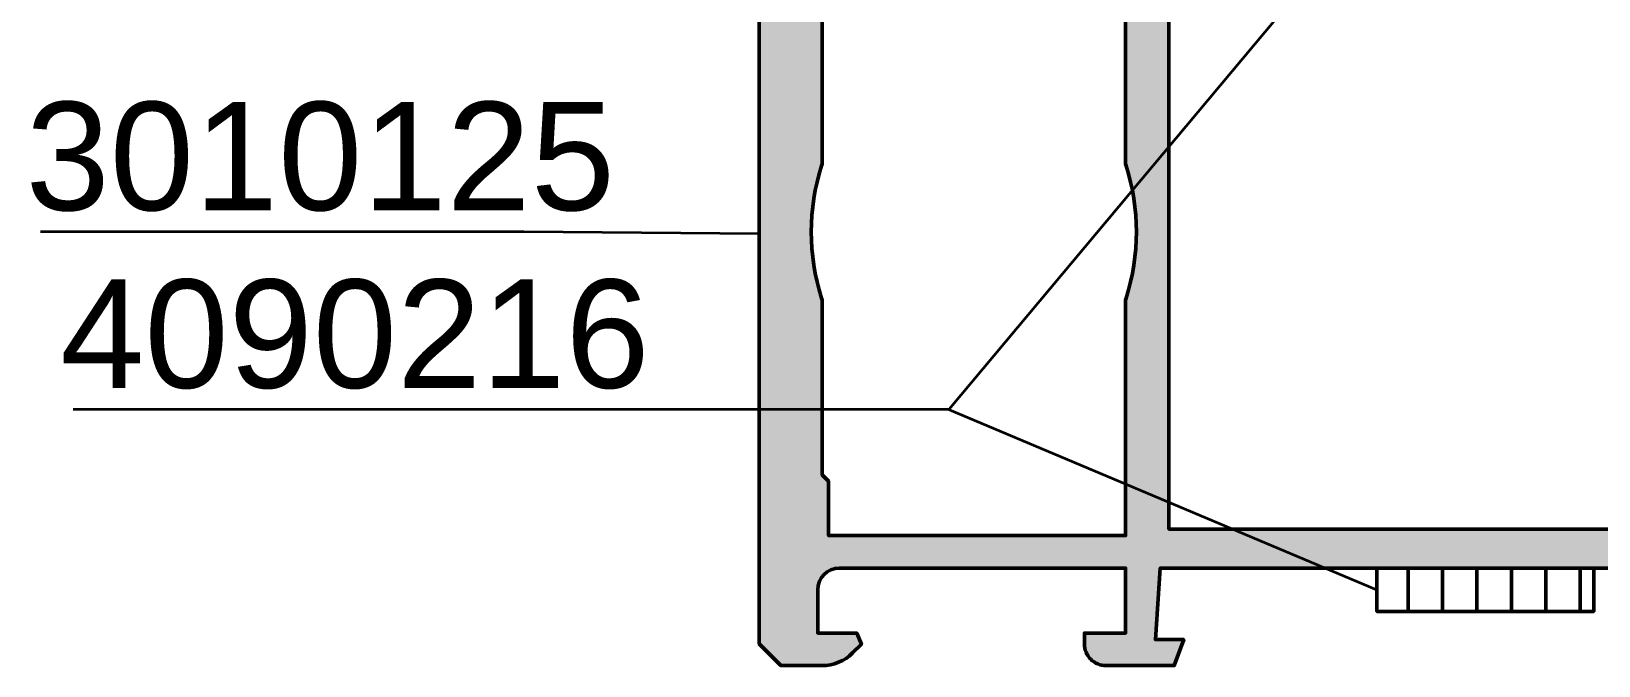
# Model space of a CAD drawing. Header units: millimetres. Extents: x 0 to 139, y 0 to 125.
# Drawn here: x -0.2 to 72.1, y 0 to 29.3 of the extents above; entities that cross this region are included whole.
import ezdxf
from ezdxf.enums import TextEntityAlignment as Align

# ---------------------------------------------------------------- set-up
doc = ezdxf.new("R2010")
doc.units = ezdxf.units.MM
for name, color, linetype, lineweight in [('AM_5', 3, 'Continuous', 25), ('AM_6', 2, 'Continuous', 35), ('AM_C', 2, 'Continuous', 50), ('AM_S', 7, 'Continuous', 50), ('Docu-AM_8', 1, 'Continuous', 25), ('X_INS_BLOCK', 7, 'Continuous', 20)]:
    doc.layers.add(name, color=color, linetype=linetype, lineweight=lineweight)
doc.styles.add('SWISS', font='swiss.ttf')

# ---------------------------------------------------------------- blocks, each defined once
blk = doc.blocks.new('B-4090216_compressed_wos')
at = {"layer": 'AM_C'}
h = blk.add_hatch(dxfattribs=at)
h.set_pattern_fill('ANSI31', color=256, scale=0.5, angle=45.00000000000001)
h.set_pattern_definition([(90, (-5027.813907959195, -3944.225322650509), (-1.5875, 3.33066907387547e-16), [])])
h.paths.add_polyline_path([(10, 2), (0, 2), (0, 0), (10, 0)])
blk.add_lwpolyline([(10, 2), (10, 0), (0, 0), (0, 2), (10, 2)], close=True, dxfattribs=at)
blk = doc.blocks.new('B-3010125_docu_wos')
at = {"layer": 'Docu-AM_8'}
h = blk.add_hatch(color=256, dxfattribs=at)
edge = h.paths.add_edge_path()
edge.add_line((48.50000000000005, 35.50000000000684), (18.49999999999974, 35.4999999999998))
edge.add_line((18.49999999999974, 35.4999999999998), (18.27926256615374, 38.79999999999995))
edge.add_line((18.27926256615374, 38.79999999999995), (19.58562960134768, 38.80000000000059))
edge.add_line((19.58562960134768, 38.80000000000059), (19.14886532022875, 39.99999999999982))
edge.add_line((19.14886532022875, 39.99999999999982), (16.00000000000034, 40.00000000000001))
edge.add_arc((16.00000000000021, 39.00000000000002), 0.9999999999999858, 89.99999999999267, 180.0000000000008)
edge.add_line((15.00000000000023, 39.00000000000001), (15.00000000000023, 38.50000000000006))
edge.add_line((15.00000000000023, 38.50000000000006), (16.89999999999986, 38.4999999999995))
edge.add_line((16.89999999999986, 38.4999999999995), (16.89999999999986, 35.50000000000001))
edge.add_line((16.89999999999986, 35.50000000000001), (3.700000000000045, 35.50000000000001))
edge.add_arc((3.700000000000047, 36.50000000000001), 1, 180.0000000000293, 269.9999999999999, ccw=False)
edge.add_line((2.700000000000049, 36.4999999999995), (2.699999999999051, 38.50000000000001))
edge.add_line((2.699999999999051, 38.50000000000001), (4.500000000000227, 38.49999999999995))
edge.add_line((4.500000000000227, 38.49999999999995), (4.712132034355987, 39.0121320343556))
edge.add_line((4.712132034355987, 39.0121320343556), (4.310050506338087, 39.41421356237326))
edge.add_arc((2.895836943964784, 37.99999999999913), 2.000000000000873, 45.00000000001661, 89.99999999999928)
edge.add_line((2.89583694396481, 40.00000000000001), (0.9999999999998814, 40.00000000000005))
edge.add_line((0.9999999999998814, 40.00000000000005), (-1.02917674382752e-13, 38.99999999999994))
edge.add_line((-1.029727083305699e-13, 38.99999999999994), (-1.034166936748158e-13, 1.000000000000078))
edge.add_line((-1.034166936748158e-13, 1.000000000000077), (0.9999999999998761, -3.197442310920451e-14))
edge.add_line((0.9999999999998761, -3.206935510704987e-14), (2.89583694396481, 5.329070518200751e-15))
edge.add_arc((2.895836943964784, 2.000000000000877), 2.000000000000871, 270.0000000000007, 314.9999999999835)
edge.add_line((4.310050506338087, 0.5857864376267568), (4.712132034355987, 0.987867965644412))
edge.add_line((4.712132034355987, 0.987867965644412), (4.500000000000227, 1.500000000000062))
edge.add_line((4.500000000000227, 1.500000000000062), (2.699999999999051, 1.500000000000005))
edge.add_line((2.699999999999051, 1.500000000000005), (2.700000000000049, 3.500000000000517))
edge.add_arc((3.700000000000047, 3.500000000000007), 0.9999999999999982, 90.00000000000011, 179.9999999999708, ccw=False)
edge.add_line((3.700000000000045, 4.500000000000005), (16.89999999999986, 4.500000000000005))
edge.add_line((16.89999999999986, 4.500000000000005), (16.89999999999987, 1.500000000000515))
edge.add_line((16.89999999999987, 1.500000000000515), (15.00000000000023, 1.499999999999948))
edge.add_line((15.00000000000023, 1.499999999999948), (15.00000000000023, 1.000000000000005))
edge.add_arc((16.00000000000021, 0.9999999999999895), 0.9999999999999858, 179.9999999999991, 270.0000000000073)
edge.add_line((16.00000000000034, 1.998401444325282e-15), (19.14886532022875, 1.972354502587035e-13))
edge.add_line((19.14886532022875, 1.972354502587035e-13), (19.58562960134768, 1.199999999999422))
edge.add_line((19.58562960134768, 1.199999999999422), (18.27926256615374, 1.20000000000007))
edge.add_line((18.27926256615374, 1.20000000000007), (18.49999999999974, 4.50000000000021))
edge.add_line((18.49999999999974, 4.50000000000021), (48.50000000000006, 4.499999999993172))
edge.add_line((48.50000000000006, 4.499999999993172), (48.72073743384539, 1.200000000000491))
edge.add_line((48.72073743384539, 1.200000000000492), (47.41437039865121, 1.199999999999891))
edge.add_line((47.41437039865121, 1.199999999999891), (47.85113467977079, 1.998401444325282e-13))
edge.add_line((47.85113467977079, 1.998945885417782e-13), (50.99999999999966, 1.998401444325282e-15))
edge.add_arc((50.99999999999979, 0.9999999999999895), 0.9999999999999875, 269.9999999999927, 360.000000000001)
edge.add_line((51.99999999999977, 1.000000000000005), (51.99999999999977, 1.499999999999948))
edge.add_line((51.99999999999977, 1.499999999999948), (50.10000000000014, 1.500000000000515))
edge.add_line((50.10000000000014, 1.500000000000515), (50.10000000000014, 4.500000000000005))
edge.add_line((50.10000000000014, 4.500000000000005), (63.29999999999995, 4.500000000000005))
edge.add_arc((63.29999999999995, 3.500000000000005), 1, 2.927436071331613e-11, 90, ccw=False)
edge.add_line((64.29999999999995, 3.500000000000517), (64.30000000000095, 1.500000000000005))
edge.add_line((64.30000000000095, 1.500000000000005), (62.49999999999977, 1.500000000000062))
edge.add_line((62.49999999999977, 1.500000000000062), (62.28786796564401, 0.987867965644412))
edge.add_line((62.28786796564401, 0.987867965644412), (62.68994949366191, 0.5857864376267568))
edge.add_arc((64.10416305603522, 2.000000000000877), 2.000000000000874, 225.0000000000165, 269.9999999999992)
edge.add_line((64.10416305603519, 5.329070518200751e-15), (65.9999999999999, -1.63895559232605e-16))
edge.add_line((65.9999999999999, -1.638955592326051e-16), (66.99999999999977, 1.000000000000009))
edge.add_line((66.99999999999977, 1.000000000000009), (66.99999999999977, 39.00000000000001))
edge.add_line((66.99999999999977, 39.00000000000001), (65.99999999999991, 40.00000000000001))
edge.add_line((65.99999999999991, 40.00000000000001), (64.10416305603519, 40.00000000000001))
edge.add_arc((64.10416305603522, 37.99999999999913), 2.000000000000874, 90.00000000000081, 134.9999999999835)
edge.add_line((62.68994949366191, 39.41421356237326), (62.28786796564401, 39.0121320343556))
edge.add_line((62.28786796564401, 39.0121320343556), (62.49999999999977, 38.49999999999995))
edge.add_line((62.49999999999977, 38.49999999999995), (64.30000000000095, 38.50000000000001))
edge.add_line((64.30000000000095, 38.50000000000001), (64.29999999999995, 36.4999999999995))
edge.add_arc((63.29999999999995, 36.50000000000001), 1, 270, 359.99999999997067, ccw=False)
edge.add_line((63.29999999999995, 35.50000000000001), (50.10000000000014, 35.50000000000001))
edge.add_line((50.10000000000014, 35.50000000000001), (50.10000000000014, 38.4999999999995))
edge.add_line((50.10000000000014, 38.4999999999995), (51.99999999999977, 38.50000000000006))
edge.add_line((51.99999999999977, 38.50000000000006), (51.99999999999977, 39.00000000000001))
edge.add_arc((50.99999999999979, 39.00000000000002), 0.9999999999999858, 359.9999999999992, 450.0000000000073)
edge.add_line((50.99999999999966, 40.00000000000001), (47.85113467977079, 39.99999999999981))
edge.add_line((47.85113467977079, 39.99999999999981), (47.41437039865122, 38.80000000000013))
edge.add_line((47.41437039865122, 38.80000000000013), (48.72073743384539, 38.79999999999953))
edge.add_line((48.72073743384539, 38.79999999999953), (48.50000000000005, 35.50000000000684))
edge = h.paths.add_edge_path(flags=0)
edge.add_line((50.09999979201653, 6.000000000000031), (50.0999997931026, 16.87652476222788))
edge.add_line((50.0999997931026, 16.87652476222788), (50.07619026929307, 16.95089322027007))
edge.add_arc((59.59999979310258, 20), 9.999999999999988, 162.2472098380532, 197.7527901619467, ccw=False)
edge.add_line((50.07619026929308, 23.04910677972995), (50.0999997931026, 23.12347523777213))
edge.add_line((50.0999997931026, 23.12347523777213), (50.09999979201653, 33.99999999999999))
edge.add_line((50.09999979201653, 33.99999999999999), (63.80000000000007, 34.00000000000009))
edge.add_line((63.80000000000007, 34.00000000000009), (63.8, 31.49999999999989))
edge.add_line((63.8, 31.49999999999989), (64.09999999999962, 31.2000000000001))
edge.add_line((64.09999999999962, 31.2000000000001), (64.09999999999968, 23.12347523777214))
edge.add_line((64.09999999999968, 23.12347523777214), (64.1238095238092, 23.04910677972994))
edge.add_arc((54.59999999999968, 20), 9.999999999999996, -17.752790161946677, 17.752790161946677, ccw=False)
edge.add_line((64.1238095238092, 16.95089322027007), (64.09999999999968, 16.87652476222788))
edge.add_line((64.09999999999968, 16.87652476222788), (64.09999999999962, 8.799999999999905))
edge.add_line((64.09999999999962, 8.799999999999905), (63.8, 8.500000000000133))
edge.add_line((63.8, 8.500000000000133), (63.80000000000007, 5.999999999999932))
edge.add_line((63.80000000000007, 5.999999999999932), (50.09999979201653, 6.000000000000031))
edge = h.paths.add_edge_path(flags=0)
edge.add_line((16.90000020798141, 34.00000000000293), (16.90000020689833, 23.12347523777213))
edge.add_line((16.90000020689833, 23.12347523777213), (16.92380973070785, 23.04910677972994))
edge.add_arc((7.400000206898357, 20), 9.999999999999972, -17.75279016194679, 17.752790161946677, ccw=False)
edge.add_line((16.92380973070784, 16.95089322027005), (16.90000020689832, 16.87652476222787))
edge.add_line((16.90000020689832, 16.87652476222787), (16.90000020798141, 5.999999999997083))
edge.add_line((16.90000020798141, 5.999999999997083), (3.199999999999477, 5.999999999999932))
edge.add_line((3.199999999999477, 5.999999999999932), (3.199999999999546, 8.500000000000139))
edge.add_line((3.199999999999546, 8.500000000000139), (2.899999999999909, 8.799999999999912))
edge.add_line((2.899999999999909, 8.799999999999912), (2.900000000001242, 16.87652476222787))
edge.add_line((2.900000000001242, 16.87652476222787), (2.87619047619172, 16.95089322027007))
edge.add_arc((12.40000000000122, 20), 9.999999999999982, 162.2472098380532, 197.7527901619467, ccw=False)
edge.add_line((2.876190476191724, 23.04910677972995), (2.900000000001243, 23.12347523777213))
edge.add_line((2.900000000001243, 23.12347523777213), (2.900000000000596, 31.19999999999982))
edge.add_line((2.900000000000596, 31.19999999999982), (3.199999999999546, 31.49999999999989))
edge.add_line((3.199999999999546, 31.49999999999989), (3.199999999999477, 34.00000000000009))
edge.add_line((3.199999999999477, 34.00000000000009), (16.90000020798141, 34.00000000000293))
h.paths.add_polyline_path([(48.10000002715257, 33.70000000000687), (18.89999997284858, 33.69999999999985), (18.89999997284858, 6.300000000000171), (48.10000002715257, 6.299999999993149)], flags=0)
at = {"layer": 'AM_S'}
for points in [[(48.50000000000005, 35.50000000000684), (18.49999999999974, 35.4999999999998), (18.27926256615374, 38.79999999999995), (19.58562960134768, 38.80000000000059), (19.14886532022875, 39.99999999999982), (16.00000000000034, 40.00000000000001, 0.4142135623731367), (15.00000000000023, 39.00000000000001), (15.00000000000023, 38.50000000000006), (16.89999999999986, 38.4999999999995), (16.89999999999986, 35.50000000000001), (3.700000000000045, 35.50000000000001, -0.4142135623729452), (2.700000000000049, 36.4999999999995), (2.699999999999051, 38.50000000000001), (4.500000000000227, 38.49999999999995), (4.712132034355987, 39.0121320343556), (4.310050506338087, 39.41421356237326, 0.1989123673795796), (2.89583694396481, 40.00000000000001), (0.9999999999998814, 40.00000000000005), (-1.029727083305699e-13, 38.99999999999994), (-1.034166936748158e-13, 1.000000000000077), (0.9999999999998761, -3.206935510704987e-14), (2.89583694396481, 5.329070518200751e-15, 0.1989123673795796), (4.310050506338087, 0.5857864376267568), (4.712132034355987, 0.987867965644412), (4.500000000000227, 1.500000000000062), (2.699999999999051, 1.500000000000005), (2.700000000000049, 3.500000000000517, -0.4142135623729452), (3.700000000000045, 4.500000000000005), (16.89999999999986, 4.500000000000005), (16.89999999999987, 1.500000000000515), (15.00000000000023, 1.499999999999948), (15.00000000000023, 1.000000000000005, 0.4142135623731367), (16.00000000000034, 1.998401444325282e-15), (19.14886532022875, 1.972354502587035e-13), (19.58562960134768, 1.199999999999422), (18.27926256615374, 1.20000000000007), (18.49999999999974, 4.50000000000021), (48.50000000000006, 4.499999999993172), (48.72073743384539, 1.200000000000492), (47.41437039865121, 1.199999999999891), (47.85113467977079, 1.998945885417782e-13), (50.99999999999966, 1.998401444325282e-15, 0.4142135623731367), (51.99999999999977, 1.000000000000005), (51.99999999999977, 1.499999999999948), (50.10000000000014, 1.500000000000515), (50.10000000000014, 4.500000000000005), (63.29999999999995, 4.500000000000005, -0.4142135623729452), (64.29999999999995, 3.500000000000517), (64.30000000000095, 1.500000000000005), (62.49999999999977, 1.500000000000062), (62.28786796564401, 0.987867965644412), (62.68994949366191, 0.5857864376267568, 0.1989123673795796), (64.10416305603519, 5.329070518200751e-15), (65.9999999999999, -1.638955592326051e-16), (66.99999999999977, 1.000000000000009), (66.99999999999977, 39.00000000000001), (65.99999999999991, 40.00000000000001), (64.10416305603519, 40.00000000000001, 0.1989123673795796), (62.68994949366191, 39.41421356237326), (62.28786796564401, 39.0121320343556), (62.49999999999977, 38.49999999999995), (64.30000000000095, 38.50000000000001), (64.29999999999995, 36.4999999999995, -0.4142135623729452), (63.29999999999995, 35.50000000000001), (50.10000000000014, 35.50000000000001), (50.10000000000014, 38.4999999999995), (51.99999999999977, 38.50000000000006), (51.99999999999977, 39.00000000000001, 0.4142135623731367), (50.99999999999966, 40.00000000000001), (47.85113467977079, 39.99999999999981), (47.41437039865122, 38.80000000000013), (48.72073743384539, 38.79999999999953), (48.50000000000005, 35.50000000000684, -0.3947836172760914)], [(16.90000020798141, 34.00000000000293), (16.90000020689833, 23.12347523777213), (16.92380973070785, 23.04910677972994, -0.1561737618886073), (16.92380973070784, 16.95089322027005), (16.90000020689832, 16.87652476222787), (16.90000020798141, 5.999999999997083), (3.199999999999477, 5.999999999999932), (3.199999999999546, 8.500000000000139), (2.899999999999909, 8.799999999999912), (2.900000000001242, 16.87652476222787), (2.87619047619172, 16.95089322027007, -0.156173761888607), (2.876190476191724, 23.04910677972995), (2.900000000001243, 23.12347523777213), (2.900000000000596, 31.19999999999982), (3.199999999999546, 31.49999999999989), (3.199999999999477, 34.00000000000009), (16.90000020798141, 34.00000000000293, -0.4142135639635789)], [(50.09999979201653, 6.000000000000031), (50.0999997931026, 16.87652476222788), (50.07619026929307, 16.95089322027007, -0.156173761888607), (50.07619026929308, 23.04910677972995), (50.0999997931026, 23.12347523777213), (50.09999979201653, 33.99999999999999), (63.80000000000007, 34.00000000000009), (63.8, 31.49999999999989), (64.09999999999962, 31.2000000000001), (64.09999999999968, 23.12347523777214), (64.1238095238092, 23.04910677972994, -0.1561737618886064), (64.1238095238092, 16.95089322027007), (64.09999999999968, 16.87652476222788), (64.09999999999962, 8.799999999999905), (63.8, 8.500000000000133), (63.80000000000007, 5.999999999999932), (50.09999979201653, 6.000000000000031, -0.4142135639636206)], [(48.10000002715257, 33.70000000000687), (18.89999997284858, 33.69999999999985), (18.89999997284858, 6.300000000000171), (48.10000002715257, 6.299999999993149), (48.10000002715257, 33.70000000000687, 0.4142135623731638)]]:
    blk.add_lwpolyline(points, format="xyb", close=True, dxfattribs=at)

msp = doc.modelspace()

# ---------------------------------------------------------------- linework, layer by layer
at = {"layer": 'AM_6', "color": 3}
msp.add_line((42.10739986422232, 11.80693781851744), (61.86278853446674, 3.499999999996476), dxfattribs=at)
for points in [[(63.50739986422377, 37.35424872113083), (42.10739986422232, 11.80693781851744), (1.70739986422268, 11.80693781851744)], [(33.36278853456315, 19.90693781851598), (22.50739986422377, 20.00000000000011), (0.2073998642226798, 20.00000000000011)]]:
    msp.add_lwpolyline(points, dxfattribs=at)

# ---------------------------------------------------------------- block references
msp.add_blockref('B-3010125_docu_wos', (33.36278853456315, 1.13686837721616e-13))
at = {"layer": 'X_INS_BLOCK'}
msp.add_blockref('B-4090216_compressed_wos', (61.86278853446674, 2.499999999996476), dxfattribs=at)

# ---------------------------------------------------------------- texts
at = {"layer": 'AM_5', "color": 30, "style": 'SWISS'}
for s, p in [('3010125', (26.70739986422268, 21.00000000000011)), ('4090216', (28.30739986422304, 12.80693781851744))]:
    msp.add_text(s, height=5, dxfattribs=at).set_placement(p, align=Align.RIGHT)

doc.saveas('drawing.dxf')
